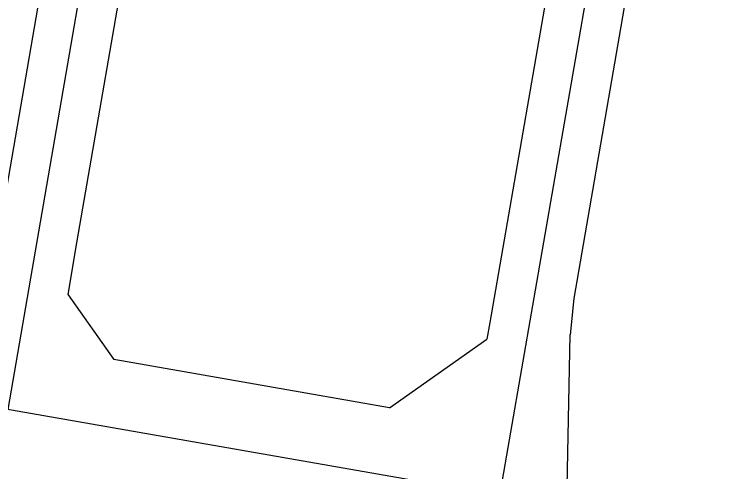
# Model space of a CAD drawing. Extents: x 529262 to 576451, y 2694391 to 2717535.
# Drawn here: x 563780.8 to 563910.2, y 2710493.2 to 2710574.7 of the extents above; entities that cross this region are included whole.
import ezdxf
from ezdxf.xclip import XClip

# ---------------------------------------------------------------- set-up
doc = ezdxf.new("R2010")
doc.units = 0
doc.header["$XCLIPFRAME"] = 0
for name, color, linetype in [('PP-COM', 7, 'Continuous'), ('RD-中线', 40, 'Continuous'), ('RD-红线', 7, 'Continuous')]:
    doc.layers.add(name, color=color, linetype=linetype)

# ---------------------------------------------------------------- blocks, each defined once
blk = doc.blocks.new('A$C19FD0107')
at = {"layer": 'RD-中线', "color": 8, "linetype": 'Continuous', "flags": 128}
for points in [[(-7218.27, 16113.78), (-7175.49, 16361.54)], [(-7087.75, 16346.4), (-7130.8, 16098.5)]]:
    blk.add_lwpolyline(points, dxfattribs=at)
blk.add_lwpolyline([(-7130.8, 16098.5), (-7411.55, 16147.54, -0.007596), (-7415.13, 16148.22), (-7453.22, 16156.07)], format="xyb", dxfattribs=at)
at = {"layer": 'RD-红线', "color": 8, "linetype": 'Continuous', "flags": 128}
for points in [[(-7221.42, 16136.68), (-7220.06, 16144.58), (-7209.34, 16206.61), (-7208.5, 16211.52)], [(-7207.63, 16134.23), (-7206.28, 16142.1), (-7195.58, 16204.04), (-7194.73, 16208.99)], [(-7120.97, 16196), (-7121.83, 16191.09), (-7122.34, 16188.15), (-7132.56, 16129.28), (-7132.56, 16129.28), (-7133.07, 16126.32)], [(-7107.21, 16193.44), (-7108.07, 16188.49), (-7117.6, 16133.56)], [(-7120.7, 16002.34), (-7120.61, 16007.07), (-7118.23, 16127.06)], [(-7150.43, 16114.11), (-7199.5, 16122.68)]]:
    blk.add_lwpolyline(points, dxfattribs=at)
at = {"layer": 'RD-红线', "color": 8}
for points in [[(-7207.63, 16134.23), (-7199.5, 16122.68, 0.413646)], [(-7117.6, 16133.56), (-7118.23, 16127.06, 0.03805)]]:
    blk.add_lwpolyline(points, format="xyb", dxfattribs=at)
at = {"layer": 'RD-红线', "color": 8, "linetype": 'Continuous'}
blk.add_lwpolyline([(-7150.43, 16114.11), (-7133.07, 16126.32, 0.414509)], format="xyb", dxfattribs=at)

msp = doc.modelspace()

# ---------------------------------------------------------------- block references
at = {"layer": 'PP-COM'}
ref = msp.add_blockref('A$C19FD0107', (570997.993, 2694390.603), dxfattribs=at)
XClip(ref).set_block_clipping_path([(-9366.4383134884, 14428.6043910822), (-3328.4480743363, 17452.7484863754)])

doc.saveas('drawing.dxf')
